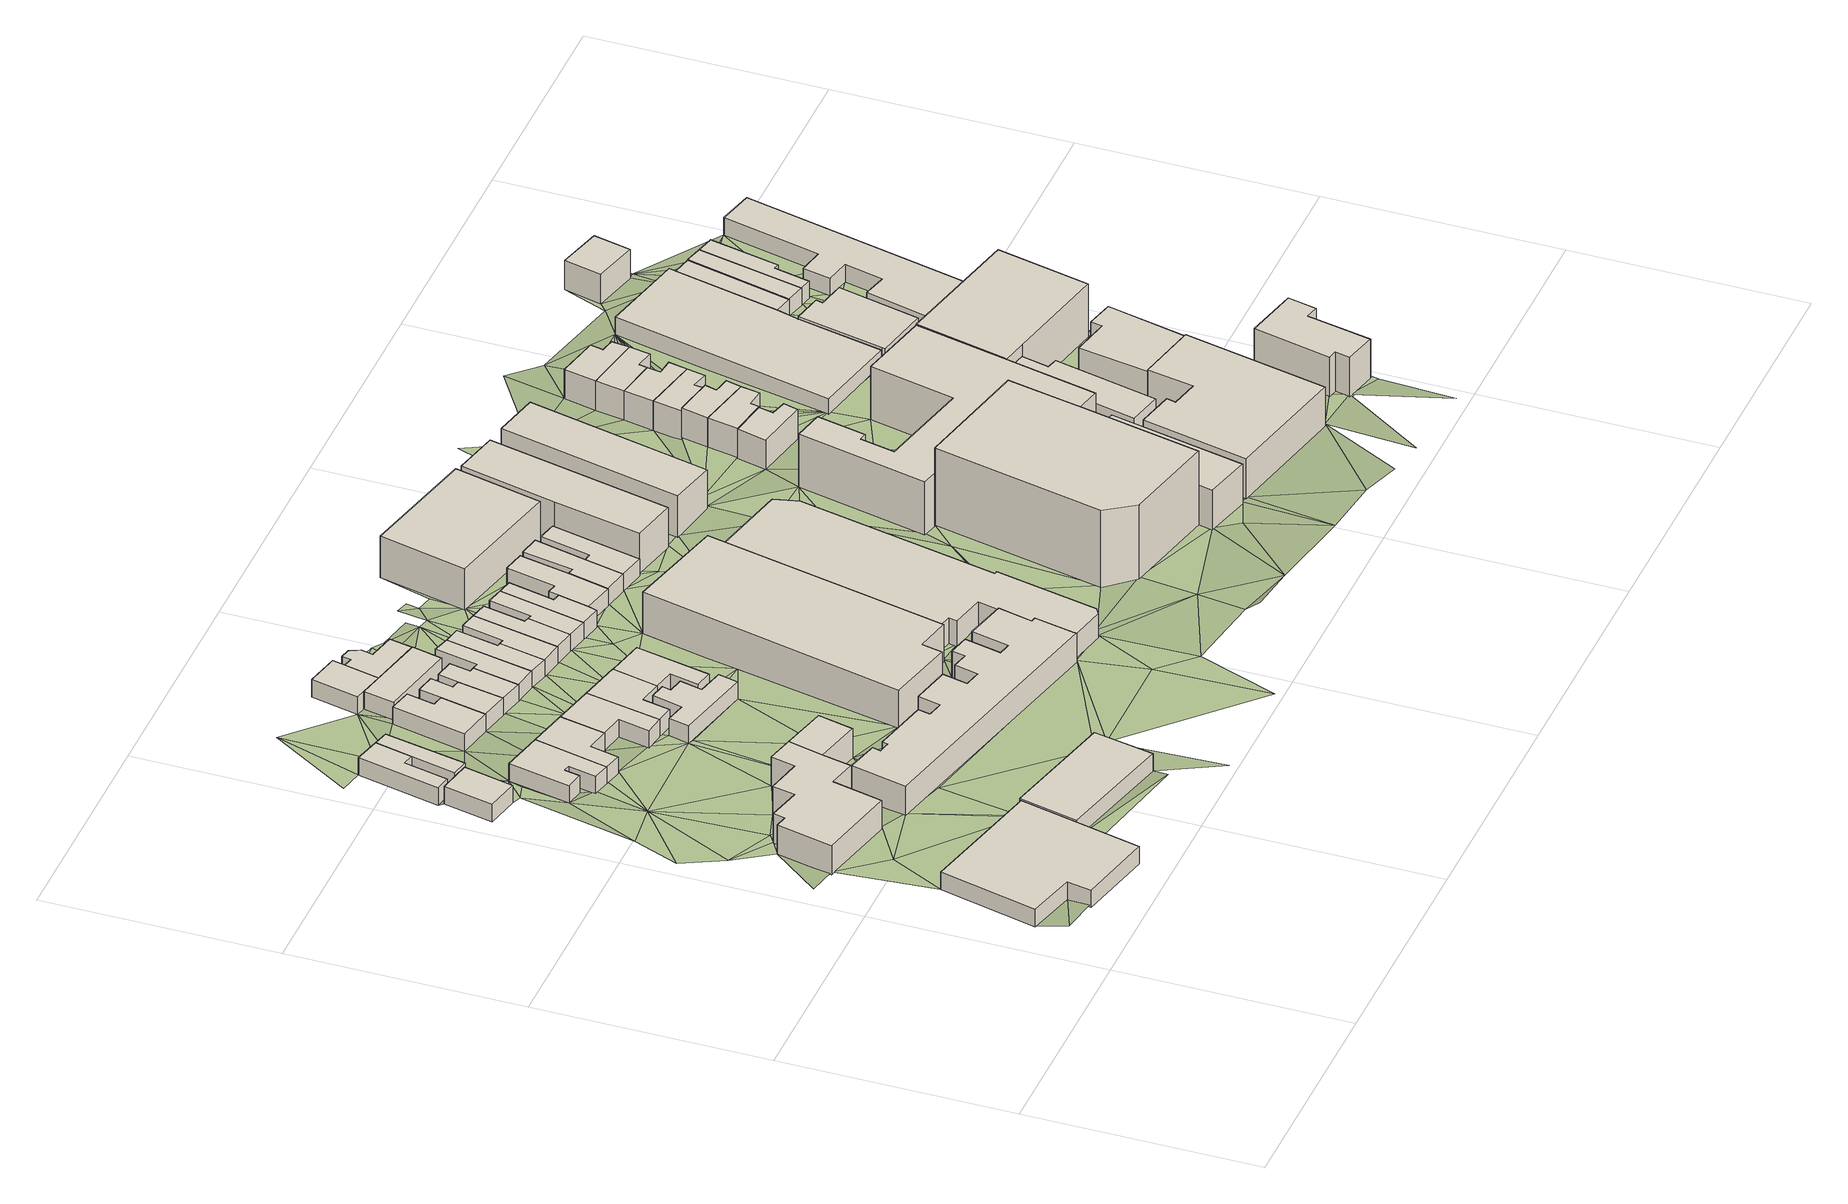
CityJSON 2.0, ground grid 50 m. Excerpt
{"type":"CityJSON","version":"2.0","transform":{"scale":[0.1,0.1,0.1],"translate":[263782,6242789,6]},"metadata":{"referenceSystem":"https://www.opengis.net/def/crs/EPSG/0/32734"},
"CityObjects":{
"building1":{"type":"Building","attributes":{"address":"Cape Town","building":"yes","building:levels":1,"building_height":4.1,"plus_code":"4FRW3CCV+GWJ","ground_height":9.26,"roof_height":13.36},"geometry":[{"type":"Solid","lod":"1","boundaries":[[[[0,1,2,3]],[[1,4,5,2]],[[4,6,7,5]],[[6,8,9,7]],[[8,10,11,9]],[[10,0,3,11]],[[3,2,5,7,9,11]],[[10,8,6,4,1,0]]]]}]},
"building2":{"type":"Building","attributes":{"address":"S.A. Maritime School & Transport College 31 Victoria Road Woodstock Cape Town","building":"college","building:levels":2,"building_height":6.9,"plus_code":"4FRW3CCV+MWV","ground_height":8.61,"roof_height":15.51},"geometry":[{"type":"Solid","lod":"1","boundaries":[[[[12,13,14,15]],[[13,16,17,14]],[[16,18,19,17]],[[18,20,21,19]],[[20,22,23,21]],[[22,24,25,23]],[[24,26,27,25]],[[26,28,29,27]],[[28,30,31,29]],[[30,32,33,31]],[[32,34,35,33]],[[34,36,37,35]],[[36,12,15,37]],[[15,14,17,19,21,23,25,27,29,31,33,35,37]],[[36,34,32,30,28,26,24,22,20,18,16,13,12]]]]}]},
"building3":{"type":"Building","attributes":{"address":"10 Hercules Street Cape Town","building":"house","building:levels":1,"building_height":4.1,"plus_code":"4FRW3CCV+WVC","ground_height":7.4,"roof_height":11.5},"geometry":[{"type":"Solid","lod":"1","boundaries":[[[[38,39,40,41]],[[39,42,43,40]],[[42,44,45,43]],[[44,38,41,45]],[[41,40,43,45]],[[44,42,39,38]]]]}]},
"building4":{"type":"Building","attributes":{"address":"46 Cornwall Street Cape Town","building":"house","building:levels":1,"building_height":4.1,"plus_code":"4FRW3CCV+XVM","ground_height":6.82,"roof_height":10.92},"geometry":[{"type":"Solid","lod":"1","boundaries":[[[[46,47,48,49]],[[47,50,51,48]],[[50,52,53,51]],[[52,54,55,53]],[[54,56,57,55]],[[56,46,49,57]],[[49,48,51,53,55,57]],[[56,54,52,50,47,46]]]]}]},
"building5":{"type":"Building","attributes":{"address":"Cape Town","building":"yes","building:levels":1,"building_height":4.1,"plus_code":"4FRW3CCW+G2G","ground_height":9.5,"roof_height":13.6},"geometry":[{"type":"Solid","lod":"1","boundaries":[[[[58,59,60,61]],[[59,62,63,60]],[[62,64,65,63]],[[64,58,61,65]],[[61,60,63,65]],[[64,62,59,58]]]]}]},
"building6":{"type":"Building","attributes":{"address":"2 Wright Street Woodstock Cape Town","building":"house","building:levels":1,"building_height":4.1,"plus_code":"4FRW3CCV+VWM","ground_height":7.4,"roof_height":11.5},"geometry":[{"type":"Solid","lod":"1","boundaries":[[[[66,67,68,69]],[[67,70,71,68]],[[70,72,73,71]],[[72,74,75,73]],[[74,76,77,75]],[[76,78,79,77]],[[78,80,81,79]],[[80,66,69,81]],[[69,68,71,73,75,77,79,81]],[[80,78,76,74,72,70,67,66]]]]}]},
"building7":{"type":"Building","attributes":{"address":"48 Cornwall Street Cape Town","building":"house","building:levels":1,"building_height":4.1,"plus_code":"4FRW3CCV+XV9","ground_height":6.82,"roof_height":10.92},"geometry":[{"type":"Solid","lod":"1","boundaries":[[[[46,56,57,49]],[[56,82,83,57]],[[82,84,85,83]],[[84,86,87,85]],[[86,46,49,87]],[[49,57,83,85,87]],[[86,84,82,56,46]]]]}]},
"building8":{"type":"Building","attributes":{"building":"yes","building:levels":2,"building_height":6.9,"plus_code":"4FRW3CCV+PX9","ground_height":8.61,"roof_height":15.51},"geometry":[{"type":"Solid","lod":"1","boundaries":[[[[13,12,15,14]],[[12,88,89,15]],[[88,90,91,89]],[[90,13,14,91]],[[14,15,89,91]],[[90,88,12,13]]]]}]},
"building9":{"type":"Building","attributes":{"address":"4 Wright Street Woodstock Cape Town","building":"house","building:levels":1,"building_height":4.1,"plus_code":"4FRW3CCV+VXJ","ground_height":7.36,"roof_height":11.46},"geometry":[{"type":"Solid","lod":"1","boundaries":[[[[67,66,69,68]],[[66,92,93,69]],[[92,94,95,93]],[[94,96,97,95]],[[96,98,99,97]],[[98,67,68,99]],[[68,69,93,95,97,99]],[[98,96,94,92,66,67]]]]}]},
"building10":{"type":"Building","attributes":{"address":"1 Wright Street Woodstock Cape Town","building":"house","building:levels":1,"building_height":4.1,"plus_code":"4FRW3CCV+XX6","ground_height":6.82,"roof_height":10.92},"geometry":[{"type":"Solid","lod":"1","boundaries":[[[[100,101,102,103]],[[101,104,105,102]],[[104,106,107,105]],[[106,108,109,107]],[[108,110,111,109]],[[110,100,103,111]],[[103,102,105,107,109,111]],[[110,108,106,104,101,100]]]]}]},
"building11":{"type":"Building","attributes":{"address":"6 Wright Street Woodstock Cape Town","building":"house","building:levels":1,"building_height":4.1,"plus_code":"4FRW3CCV+VXH","ground_height":7.36,"roof_height":11.46},"geometry":[{"type":"Solid","lod":"1","boundaries":[[[[98,96,97,99]],[[96,112,113,97]],[[112,114,115,113]],[[114,116,117,115]],[[116,118,119,117]],[[118,98,99,119]],[[99,97,113,115,117,119]],[[118,116,114,112,96,98]]]]}]},
"building12":{"type":"Building","attributes":{"address":"Trafalgar Building Victoria Road Woodstock 7915 Cape Town","building":"apartments","building:levels":2,"building:flats":"8","building_height":6.9,"plus_code":"4FRW3CCW+J3M","ground_height":8.61,"roof_height":15.51},"geometry":[{"type":"Solid","lod":"1","boundaries":[[[[120,121,122,123]],[[121,124,125,122]],[[124,126,127,125]],[[126,128,129,127]],[[128,130,131,129]],[[130,132,133,131]],[[132,134,135,133]],[[134,136,137,135]],[[136,138,139,137]],[[138,140,141,139]],[[140,142,143,141]],[[142,144,145,143]],[[144,146,147,145]],[[146,148,149,147]],[[148,150,151,149]],[[150,152,153,151]],[[152,154,155,153]],[[154,156,157,155]],[[156,158,159,157]],[[158,160,161,159]],[[160,162,163,161]],[[162,36,37,163]],[[36,164,165,37]],[[164,166,167,165]],[[166,120,123,167]],[[123,122,125,127,129,131,133,135,137,139,141,143,145,147,149,151,153,155,157,159,161,163,37,165,167]],[[166,164,36,162,160,158,156,154,152,150,148,146,144,142,140,138,136,134,132,130,128,126,124,121,120]]]]}]},
"building13":{"type":"Building","attributes":{"address":"3 Wright Street Woodstock Cape Town","building":"house","building:levels":1,"building_height":4.1,"plus_code":"4FRW3CCV+XX8","ground_height":6.82,"roof_height":10.92},"geometry":[{"type":"Solid","lod":"1","boundaries":[[[[100,168,169,103]],[[168,170,171,169]],[[170,172,173,171]],[[172,174,175,173]],[[174,176,177,175]],[[176,101,102,177]],[[101,100,103,102]],[[103,169,171,173,175,177,102]],[[101,176,174,172,170,168,100]]]]}]},
"building14":{"type":"Building","attributes":{"building":"yes","building:levels":1,"building_height":4.1,"plus_code":"4FRW3CCW+R27","ground_height":7.89,"roof_height":11.99},"geometry":[{"type":"Solid","lod":"1","boundaries":[[[[178,179,180,181]],[[179,182,183,180]],[[182,184,185,183]],[[184,186,187,185]],[[186,188,189,187]],[[188,190,191,189]],[[190,192,193,191]],[[192,194,195,193]],[[194,196,197,195]],[[196,178,181,197]],[[181,180,183,185,187,189,191,193,195,197]],[[196,194,192,190,188,186,184,182,179,178]]]]}]},
"building15":{"type":"Building","attributes":{"address":"Wright Street Woodstock Cape Town","building":"house","building:levels":1,"building_height":4.1,"plus_code":"4FRW3CCW+V28","ground_height":7.36,"roof_height":11.46},"geometry":[{"type":"Solid","lod":"1","boundaries":[[[[118,116,117,119]],[[116,198,199,117]],[[198,200,201,199]],[[200,202,203,201]],[[202,204,205,203]],[[204,118,119,205]],[[119,117,199,201,203,205]],[[204,202,200,198,116,118]]]]}]},
"building16":{"type":"Building","attributes":{"address":"19 Hercules Street Woodstock Cape Town","building":"house","building:levels":1,"building_height":4.1,"plus_code":"4FRW3CFV+2XV","ground_height":6.37,"roof_height":10.47},"geometry":[{"type":"Solid","lod":"1","boundaries":[[[[206,207,208,209]],[[207,210,211,208]],[[210,212,213,211]],[[212,214,215,213]],[[214,216,217,215]],[[216,206,209,217]],[[209,208,211,213,215,217]],[[216,214,212,210,207,206]]]]}]},
"building17":{"type":"Building","attributes":{"address":"5 Wright Street Woodstock Cape Town","building":"house","building:levels":1,"building_height":4.1,"plus_code":"4FRW3CCW+X22","ground_height":6.82,"roof_height":10.92},"geometry":[{"type":"Solid","lod":"1","boundaries":[[[[168,218,219,169]],[[218,220,221,219]],[[220,222,223,221]],[[222,224,225,223]],[[224,226,227,225]],[[226,170,171,227]],[[170,168,169,171]],[[169,219,221,223,225,227,171]],[[170,226,224,222,220,218,168]]]]}]},
"building18":{"type":"Building","attributes":{"address":"21 Hercules Street Woodstock Cape Town","building":"house","building:levels":1,"building_height":4.1,"plus_code":"4FRW3CFV+2X9","ground_height":6.37,"roof_height":10.47},"geometry":[{"type":"Solid","lod":"1","boundaries":[[[[207,206,209,208]],[[206,228,229,209]],[[228,230,231,229]],[[230,232,233,231]],[[232,207,208,233]],[[208,209,229,231,233]],[[232,230,228,206,207]]]]}]},
"building19":{"type":"Building","attributes":{"address":"Wright Street Woodstock Cape Town","building":"house","building:levels":1,"building_height":4.1,"plus_code":"4FRW3CCW+V37","ground_height":7.29,"roof_height":11.39},"geometry":[{"type":"Solid","lod":"1","boundaries":[[[[234,235,236,237]],[[235,238,239,236]],[[238,240,241,239]],[[240,242,243,241]],[[242,244,245,243]],[[244,234,237,245]],[[237,236,239,241,243,245]],[[244,242,240,238,235,234]]]]}]},
"building20":{"type":"Building","attributes":{"address":"7 Wright Street Woodstock Cape Town","building":"house","building:levels":1,"building_height":4.1,"plus_code":"4FRW3CCW+X24","ground_height":6.82,"roof_height":10.92},"geometry":[{"type":"Solid","lod":"1","boundaries":[[[[220,218,219,221]],[[218,246,247,219]],[[246,248,249,247]],[[248,250,251,249]],[[250,252,253,251]],[[252,220,221,253]],[[221,219,247,249,251,253]],[[252,250,248,246,218,220]]]]}]},
"building21":{"type":"Building","attributes":{"building":"yes","building:levels":1,"building_height":4.1,"plus_code":"4FRW3CFW+22R","ground_height":6.37,"roof_height":10.47},"geometry":[{"type":"Solid","lod":"1","boundaries":[[[[210,207,208,211]],[[207,254,255,208]],[[254,256,257,255]],[[256,258,259,257]],[[258,260,261,259]],[[260,262,263,261]],[[262,264,265,263]],[[264,266,267,265]],[[266,210,211,267]],[[211,208,255,257,259,261,263,265,267]],[[266,264,262,260,258,256,254,207,210]]]]}]},
"building22":{"type":"Building","attributes":{"address":"9 Wright Street Woodstock Cape Town","building":"house","building:levels":1,"building_height":4.1,"plus_code":"4FRW3CCW+X29","ground_height":6.82,"roof_height":10.92},"geometry":[{"type":"Solid","lod":"1","boundaries":[[[[248,246,247,249]],[[246,268,269,247]],[[268,270,271,269]],[[270,272,273,271]],[[272,274,275,273]],[[274,248,249,275]],[[249,247,269,271,273,275]],[[274,272,270,268,246,248]]]]}]},
"building23":{"type":"Building","attributes":{"address":"11 Wright Street Woodstock Cape Town","building":"house","building:levels":1,"building_height":4.1,"plus_code":"4FRW3CCW+W3V","ground_height":6.82,"roof_height":10.92},"geometry":[{"type":"Solid","lod":"1","boundaries":[[[[270,268,269,271]],[[268,276,277,269]],[[276,278,279,277]],[[278,280,281,279]],[[280,282,283,281]],[[282,270,271,283]],[[271,269,277,279,281,283]],[[282,280,278,276,268,270]]]]}]},
"building24":{"type":"Building","attributes":{"address":"Woodstock Cape Town","building":"yes","building:levels":3,"building_height":9.7,"plus_code":"4FRW3CCW+Q4H","ground_height":7.29,"roof_height":16.99},"geometry":[{"type":"Solid","lod":"1","boundaries":[[[[284,285,286,287]],[[285,288,289,286]],[[288,290,291,289]],[[290,292,293,291]],[[292,294,295,293]],[[294,284,287,295]],[[287,286,289,291,293,295]],[[294,292,290,288,285,284]]]]}]},
"building25":{"type":"Building","attributes":{"address":"13 Wright Street Woodstock Cape Town","building":"house","building:levels":1,"building_height":4.1,"plus_code":"4FRW3CCW+X3H","ground_height":6.82,"roof_height":10.92},"geometry":[{"type":"Solid","lod":"1","boundaries":[[[[276,296,297,277]],[[296,298,299,297]],[[298,300,301,299]],[[300,302,303,301]],[[302,278,279,303]],[[278,276,277,279]],[[277,297,299,301,303,279]],[[278,302,300,298,296,276]]]]}]},
"building26":{"type":"Building","attributes":{"address":"15 Wright Street Woodstock Cape Town","building":"house","building:levels":1,"building_height":4.1,"plus_code":"4FRW3CCW+W4J","ground_height":6.82,"roof_height":10.92},"geometry":[{"type":"Solid","lod":"1","boundaries":[[[[296,304,305,297]],[[304,306,307,305]],[[306,308,309,307]],[[308,310,311,309]],[[310,298,299,311]],[[298,296,297,299]],[[297,305,307,309,311,299]],[[298,310,308,306,304,296]]]]}]},
"building27":{"type":"Building","attributes":{"address":"17 Wright Street Woodstock Cape Town","building":"house","building:levels":1,"building_height":4.1,"plus_code":"4FRW3CCW+X48","ground_height":6.82,"roof_height":10.92},"geometry":[{"type":"Solid","lod":"1","boundaries":[[[[304,312,313,305]],[[312,314,315,313]],[[314,316,317,315]],[[316,318,319,317]],[[318,320,321,319]],[[320,306,307,321]],[[306,304,305,307]],[[305,313,315,317,319,321,307]],[[306,320,318,316,314,312,304]]]]}]},
"building28":{"type":"Building","attributes":{"address":"19 Wright Street Woodstock Cape Town","building":"house","building:levels":1,"building_height":4.1,"plus_code":"4FRW3CCW+X52","ground_height":6.82,"roof_height":10.92},"geometry":[{"type":"Solid","lod":"1","boundaries":[[[[314,322,323,315]],[[322,324,325,323]],[[324,326,327,325]],[[326,328,329,327]],[[328,330,331,329]],[[330,332,333,331]],[[332,316,317,333]],[[316,314,315,317]],[[315,323,325,327,329,331,333,317]],[[316,332,330,328,326,324,322,314]]]]}]},
"building29":{"type":"Building","attributes":{"address":"51 Station Street Woodstock 7915 Cape Town","building":"yes","building:levels":2,"building_height":6.9,"plus_code":"4FRW3CCW+Q65","ground_height":7.35,"roof_height":14.25},"geometry":[{"type":"Solid","lod":"1","boundaries":[[[[334,335,336,337]],[[335,338,339,336]],[[338,340,341,339]],[[340,342,343,341]],[[342,344,345,343]],[[344,346,347,345]],[[346,348,349,347]],[[348,350,351,349]],[[350,352,353,351]],[[352,354,355,353]],[[354,356,357,355]],[[356,358,359,357]],[[358,334,337,359]],[[337,336,339,341,343,345,347,349,351,353,355,357,359]],[[358,356,354,352,350,348,346,344,342,340,338,335,334]]]]}]},
"building30":{"type":"Building","attributes":{"address":"21 Wright Street Woodstock Cape Town","building":"house","building:levels":1,"building_height":4.1,"plus_code":"4FRW3CCW+X59","ground_height":6.86,"roof_height":10.96},"geometry":[{"type":"Solid","lod":"1","boundaries":[[[[360,361,362,363]],[[361,364,365,362]],[[364,366,367,365]],[[366,368,369,367]],[[368,370,371,369]],[[370,372,373,371]],[[372,360,363,373]],[[363,362,365,367,369,371,373]],[[372,370,368,366,364,361,360]]]]}]},
"building31":{"type":"Building","attributes":{"address":"23 Wright Street Woodstock Cape Town","building":"house","building:levels":1,"building_height":4.1,"plus_code":"4FRW3CCW+X63","ground_height":6.86,"roof_height":10.96},"geometry":[{"type":"Solid","lod":"1","boundaries":[[[[361,374,375,362]],[[374,376,377,375]],[[376,378,379,377]],[[378,380,381,379]],[[380,364,365,381]],[[364,361,362,365]],[[362,375,377,379,381,365]],[[364,380,378,376,374,361]]]]}]},
"building32":{"type":"Building","attributes":{"address":"Wex 2 18 William Street Woodstock Cape Town","building":"residential","building:levels":3,"building:flats":"45","residential":"student","operator":"Signatura","building_height":9.7,"plus_code":"4FRW3CFW+25P","ground_height":6.5,"roof_height":16.2},"geometry":[{"type":"Solid","lod":"1","boundaries":[[[[382,383,384,385]],[[383,386,387,384]],[[386,388,389,387]],[[388,382,385,389]],[[385,384,387,389]],[[388,386,383,382]]]]}]},
"building33":{"type":"Building","attributes":{"address":"Station Street Cape Town","building":"commercial","building:levels":3,"building_height":9.7,"plus_code":"4FRW3CCW+W6X","ground_height":6.56,"roof_height":16.26},"geometry":[{"type":"Solid","lod":"1","boundaries":[[[[390,391,392,393]],[[391,394,395,392]],[[394,396,397,395]],[[396,398,399,397]],[[398,390,393,399]],[[393,392,395,397,399]],[[398,396,394,391,390]]]]}]},
"building34":{"type":"Building","attributes":{"address":"Victoria Road Woodstock 7915 Cape Town","building":"yes","building:levels":6,"building_height":18.1,"plus_code":"4FRW3CCW+J9F","ground_height":9.15,"roof_height":27.25},"geometry":[{"type":"Solid","lod":"1","boundaries":[[[[400,401,402,403]],[[401,404,405,402]],[[404,406,407,405]],[[406,408,409,407]],[[408,410,411,409]],[[410,412,413,411]],[[412,400,403,413]],[[403,402,405,407,409,411,413]],[[412,410,408,406,404,401,400]]]]}]},
"building35":{"type":"Building","attributes":{"address":"Station Street Woodstock Cape Town","building":"commercial","building:levels":3,"building_height":9.7,"plus_code":"4FRW3CCW+X87","ground_height":6.99,"roof_height":16.69},"geometry":[{"type":"Solid","lod":"1","boundaries":[[[[414,415,416,417]],[[415,418,419,416]],[[418,420,421,419]],[[420,414,417,421]],[[417,416,419,421]],[[420,418,415,414]]]]}]},
"building36":{"type":"Building","attributes":{"address":"Victoria Road Woodstock 7915 Cape Town","building":"yes","building:levels":3,"building_height":9.7,"plus_code":"4FRW3CCW+HCX","ground_height":9.57,"roof_height":19.27},"geometry":[{"type":"Solid","lod":"1","boundaries":[[[[422,423,424,425]],[[423,426,427,424]],[[426,428,429,427]],[[428,430,431,429]],[[430,422,425,431]],[[425,424,427,429,431]],[[430,428,426,423,422]]]]}]},
"building37":{"type":"Building","attributes":{"building":"yes","building:levels":4,"building_height":12.5,"plus_code":"4FRW3CCW+PCP","ground_height":8.8,"roof_height":21.3},"geometry":[{"type":"Solid","lod":"1","boundaries":[[[[432,433,434,435]],[[433,436,437,434]],[[436,438,439,437]],[[438,440,441,439]],[[440,442,443,441]],[[442,444,445,443]],[[444,446,447,445]],[[446,448,449,447]],[[448,450,451,449]],[[450,452,453,451]],[[452,454,455,453]],[[454,456,457,455]],[[456,458,459,457]],[[458,432,435,459]],[[435,434,437,439,441,443,445,447,449,451,453,455,457,459]],[[458,456,454,452,450,448,446,444,442,440,438,436,433,432]]]]}]},
"building38":{"type":"Building","attributes":{"address":"15 Station Street Woodstock Cape Town","building":"house","building:levels":2,"building_height":6.9,"plus_code":"4FRW3CCW+VCC","ground_height":8.19,"roof_height":15.09},"geometry":[{"type":"Solid","lod":"1","boundaries":[[[[460,461,462,463]],[[461,464,465,462]],[[464,466,467,465]],[[466,468,469,467]],[[468,470,471,469]],[[470,460,463,471]],[[463,462,465,467,469,471]],[[470,468,466,464,461,460]]]]}]},
"building39":{"type":"Building","attributes":{"address":"13 Station Street Woodstock Cape Town","building":"house","building:levels":2,"building_height":6.9,"plus_code":"4FRW3CCW+VCV","ground_height":8.36,"roof_height":15.26},"geometry":[{"type":"Solid","lod":"1","boundaries":[[[[472,473,474,475]],[[473,476,477,474]],[[476,478,479,477]],[[478,480,481,479]],[[480,482,483,481]],[[482,472,475,483]],[[475,474,477,479,481,483]],[[482,480,478,476,473,472]]]]}]},
"building40":{"type":"Building","attributes":{"address":"11 Station Street Woodstock Cape Town","building":"house","building:levels":2,"building_height":6.9,"plus_code":"4FRW3CCW+WC7","ground_height":8.36,"roof_height":15.26},"geometry":[{"type":"Solid","lod":"1","boundaries":[[[[484,472,475,485]],[[472,482,483,475]],[[482,486,487,483]],[[486,488,489,487]],[[488,490,491,489]],[[490,484,485,491]],[[485,475,483,487,489,491]],[[490,488,486,482,472,484]]]]}]},
"building41":{"type":"Building","attributes":{"address":"53 Victoria Road Woodstock 7915 Cape Town","building":"yes","building:levels":3,"building_height":9.7,"plus_code":"4FRW3CCW+HG8","ground_height":9.65,"roof_height":19.35},"geometry":[{"type":"Solid","lod":"1","boundaries":[[[[492,493,494,495]],[[493,496,497,494]],[[496,498,499,497]],[[498,500,501,499]],[[500,502,503,501]],[[502,504,505,503]],[[504,506,507,505]],[[506,492,495,507]],[[495,494,497,499,501,503,505,507]],[[506,504,502,500,498,496,493,492]]]]}]},
"building42":{"type":"Building","attributes":{"address":"9 Station Street Woodstock Cape Town","building":"house","building:levels":2,"building_height":6.9,"plus_code":"4FRW3CCW+WCP","ground_height":7.71,"roof_height":14.61},"geometry":[{"type":"Solid","lod":"1","boundaries":[[[[508,509,510,511]],[[509,512,513,510]],[[512,514,515,513]],[[514,516,517,515]],[[516,518,519,517]],[[518,508,511,519]],[[511,510,513,515,517,519]],[[518,516,514,512,509,508]]]]}]},
"building43":{"type":"Building","attributes":{"building":"yes","building:levels":3,"building_height":9.7,"plus_code":"4FRW3CCW+MGF","ground_height":9.24,"roof_height":18.94},"geometry":[{"type":"Solid","lod":"1","boundaries":[[[[520,521,522,523]],[[521,524,525,522]],[[524,526,527,525]],[[526,528,529,527]],[[528,530,531,529]],[[530,532,533,531]],[[532,520,523,533]],[[523,522,525,527,529,531,533]],[[532,530,528,526,524,521,520]]]]}]},
"building44":{"type":"Building","attributes":{"address":"7 Station Street Woodstock Cape Town","building":"house","building:levels":2,"building_height":6.9,"plus_code":"4FRW3CCW+XC8","ground_height":7.71,"roof_height":14.61},"geometry":[{"type":"Solid","lod":"1","boundaries":[[[[534,508,511,535]],[[508,518,519,511]],[[518,536,537,519]],[[536,538,539,537]],[[538,540,541,539]],[[540,534,535,541]],[[535,511,519,537,539,541]],[[540,538,536,518,508,534]]]]}]},
"building45":{"type":"Building","attributes":{"address":"5 Station Street Woodstock Cape Town","building":"house","building:levels":2,"building_height":6.9,"plus_code":"4FRW3CCW+XCQ","ground_height":7.71,"roof_height":14.61},"geometry":[{"type":"Solid","lod":"1","boundaries":[[[[542,534,535,543]],[[534,540,541,535]],[[540,544,545,541]],[[544,546,547,545]],[[546,548,549,547]],[[548,542,543,549]],[[543,535,541,545,547,549]],[[548,546,544,540,534,542]]]]}]},
"building46":{"type":"Building","attributes":{"address":"3 Station Street Woodstock Cape Town","building":"house","building:levels":2,"building_height":6.9,"plus_code":"4FRW3CFW+2C5","ground_height":7.71,"roof_height":14.61},"geometry":[{"type":"Solid","lod":"1","boundaries":[[[[542,548,549,543]],[[548,550,551,549]],[[550,552,553,551]],[[552,554,555,553]],[[554,556,557,555]],[[556,542,543,557]],[[543,549,551,553,555,557]],[[556,554,552,550,548,542]]]]}]},
"building47":{"type":"Building","attributes":{"address":"Woodstock","building":"yes","building:levels":3,"building_height":9.7,"plus_code":"4FRW3CCW+MH4","ground_height":9.24,"roof_height":18.94},"geometry":[{"type":"Solid","lod":"1","boundaries":[[[[558,559,560,561]],[[559,562,563,560]],[[562,564,565,563]],[[564,566,567,565]],[[566,568,569,567]],[[568,558,561,569]],[[561,560,563,565,567,569]],[[568,566,564,562,559,558]]]]}]},
"building48":{"type":"Building","attributes":{"address":"57 Victoria Road Woodstock Cape Town","building":"retail","building:levels":3,"building_height":9.7,"plus_code":"4FRW3CCW+GJQ","ground_height":9.67,"roof_height":19.37},"geometry":[{"type":"Solid","lod":"1","boundaries":[[[[570,571,572,573]],[[571,574,575,572]],[[574,576,577,575]],[[576,578,579,577]],[[578,580,581,579]],[[580,582,583,581]],[[582,584,585,583]],[[584,586,587,585]],[[586,570,573,587]],[[573,572,575,577,579,581,583,585,587]],[[586,584,582,580,578,576,574,571,570]]]]}]},
"building49":{"type":"Building","attributes":{"address":"Woodstock","building":"yes","building:levels":4,"building_height":12.5,"plus_code":"4FRW3CCW+QH4","ground_height":8.96,"roof_height":21.46},"geometry":[{"type":"Solid","lod":"1","boundaries":[[[[588,589,590,591]],[[589,592,593,590]],[[592,594,595,593]],[[594,596,597,595]],[[596,588,591,597]],[[591,590,593,595,597]],[[596,594,592,589,588]]]]}]},
"building50":{"type":"Building","attributes":{"address":"32 William Street Woodstock Cape Town","building":"yes","building:levels":1,"building_height":4.1,"plus_code":"4FRW3CCW+XG5","ground_height":7.82,"roof_height":11.92},"geometry":[{"type":"Solid","lod":"1","boundaries":[[[[598,599,600,601]],[[599,602,603,600]],[[602,604,605,603]],[[604,606,607,605]],[[606,608,609,607]],[[608,610,611,609]],[[610,598,601,611]],[[601,600,603,605,607,609,611]],[[610,608,606,604,602,599,598]]]]}]},
"building51":{"type":"Building","attributes":{"address":"29 Wright Street Woodstock Cape Town","building":"yes","building:levels":1,"building_height":4.1,"plus_code":"4FRW3CCW+VH4","ground_height":8.44,"roof_height":12.54},"geometry":[{"type":"Solid","lod":"1","boundaries":[[[[612,613,614,615]],[[613,616,617,614]],[[616,618,619,617]],[[618,620,621,619]],[[620,622,623,621]],[[622,624,625,623]],[[624,612,615,625]],[[615,614,617,619,621,623,625]],[[624,622,620,618,616,613,612]]]]}]},
"building52":{"type":"Building","attributes":{"address":"William Street Woodstock Cape Town","building":"yes","building:levels":1,"building_height":4.1,"plus_code":"4FRW3CCW+WHX","ground_height":7.82,"roof_height":11.92},"geometry":[{"type":"Solid","lod":"1","boundaries":[[[[626,604,605,627]],[[604,602,603,605]],[[602,628,629,603]],[[628,626,627,629]],[[627,605,603,629]],[[628,602,604,626]]]]}]},
"building53":{"type":"Building","attributes":{"address":"William Street Woodstock Cape Town","building":"yes","building:levels":1,"building_height":4.1,"plus_code":"4FRW3CCW+WJR","ground_height":7.97,"roof_height":12.07},"geometry":[{"type":"Solid","lod":"1","boundaries":[[[[630,631,632,633]],[[631,634,635,632]],[[634,636,637,635]],[[636,630,633,637]],[[633,632,635,637]],[[636,634,631,630]]]]}]},
"building54":{"type":"Building","attributes":{"address":"37 William Street Woodstock Cape Town","building":"yes","building:levels":2,"building_height":6.9,"plus_code":"4FRW3CFW+2HW","ground_height":7.3,"roof_height":14.2},"geometry":[{"type":"Solid","lod":"1","boundaries":[[[[638,639,640,641]],[[639,642,643,640]],[[642,644,645,643]],[[644,638,641,645]],[[641,640,643,645]],[[644,642,639,638]]]]}]},
"building55":{"type":"Building","attributes":{"address":"36 William Street Woodstock Cape Town","building":"yes","building:levels":1,"building_height":4.1,"plus_code":"4FRW3CCW+XJ4","ground_height":7.97,"roof_height":12.07},"geometry":[{"type":"Solid","lod":"1","boundaries":[[[[630,636,637,633]],[[636,646,647,637]],[[646,648,649,647]],[[648,650,651,649]],[[650,652,653,651]],[[652,630,633,653]],[[633,637,647,649,651,653]],[[652,650,648,646,636,630]]]]}]},
"building56":{"type":"Building","attributes":{"address":"14 Sussex Street Woodstock Cape Town","building":"yes","building:levels":1,"building_height":4.1,"plus_code":"4FRW3CCW+VMR","ground_height":7.97,"roof_height":12.07},"geometry":[{"type":"Solid","lod":"1","boundaries":[[[[654,655,656,657]],[[655,658,659,656]],[[658,660,661,659]],[[660,662,663,661]],[[662,664,665,663]],[[664,666,667,665]],[[666,668,669,667]],[[668,670,671,669]],[[670,672,673,671]],[[672,654,657,673]],[[657,656,659,661,663,665,667,669,671,673]],[[672,670,668,666,664,662,660,658,655,654]]]]}]},
"terrain1":{"type":"TINRelief","geometry":[{"type":"CompositeSurface","lod":"1","boundaries":[[[674,675,676]],[[676,675,677]],[[678,679,680]],[[679,0,681]],[[682,683,680]],[[684,679,681]],[[685,681,0]],[[680,686,682]],[[683,687,688]],[[689,683,682]],[[690,691,692]],[[688,687,693]],[[691,690,64]],[[689,687,683]],[[682,694,689]],[[684,681,695]],[[64,685,691]],[[685,695,681]],[[694,696,689]],[[689,696,687]],[[693,687,72]],[[693,72,697]],[[64,62,685]],[[698,64,690]],[[62,695,685]],[[36,684,695]],[[699,684,36]],[[44,52,50]],[[16,687,696]],[[72,687,700]],[[62,701,695]],[[44,42,52]],[[697,72,702]],[[700,74,72]],[[16,696,18]],[[39,697,70]],[[703,700,687]],[[52,42,704]],[[42,39,70]],[[702,72,70]],[[70,697,702]],[[700,78,74]],[[56,52,704]],[[705,703,687]],[[74,78,76]],[[704,42,706]],[[52,56,54]],[[706,42,70]],[[64,698,58]],[[36,162,12]],[[687,16,179]],[[701,62,59]],[[687,179,705]],[[707,47,708]],[[110,706,70]],[[162,709,710]],[[709,711,710]],[[12,162,88]],[[70,67,110]],[[16,13,179]],[[706,110,86]],[[46,708,47]],[[162,710,88]],[[96,94,705]],[[96,705,712]],[[179,712,705]],[[713,88,710]],[[13,714,179]],[[714,13,90]],[[67,100,110]],[[58,715,716]],[[695,701,717]],[[216,46,86]],[[110,108,86]],[[712,112,96]],[[58,716,59]],[[46,216,708]],[[98,100,67]],[[179,178,712]],[[718,712,178]],[[90,88,719]],[[88,713,719]],[[216,86,108]],[[713,720,721]],[[178,722,718]],[[98,723,100]],[[722,178,196]],[[721,724,713]],[[714,182,179]],[[182,714,90]],[[701,59,717]],[[108,725,216]],[[724,719,713]],[[108,106,725]],[[723,98,726]],[[118,726,98]],[[722,196,194]],[[182,90,719]],[[206,216,725]],[[104,101,176]],[[194,727,722]],[[106,104,176]],[[728,723,726]],[[719,724,729]],[[727,194,730]],[[176,174,106]],[[717,59,716]],[[192,730,194]],[[106,731,725]],[[118,732,726]],[[188,192,190]],[[728,726,732]],[[170,226,172]],[[192,188,730]],[[172,226,174]],[[733,188,186]],[[734,719,729]],[[106,174,731]],[[733,186,184]],[[188,735,730]],[[736,737,729]],[[737,736,738]],[[188,733,735]],[[182,719,739]],[[732,118,740]],[[741,733,184]],[[740,118,204]],[[174,226,731]],[[716,742,743]],[[222,220,224]],[[737,734,729]],[[226,224,731]],[[224,220,252]],[[184,182,739]],[[224,252,731]],[[734,737,744]],[[184,739,741]],[[716,743,717]],[[745,746,747]],[[731,252,250]],[[748,734,744]],[[204,749,740]],[[750,734,748]],[[739,719,284]],[[741,739,244]],[[731,250,747]],[[256,260,258]],[[749,204,751]],[[244,751,204]],[[747,250,248]],[[752,750,748]],[[753,754,755]],[[256,745,747]],[[756,260,757]],[[752,748,755]],[[757,260,256]],[[758,743,742]],[[759,755,754]],[[270,274,272]],[[270,282,280]],[[755,759,752]],[[284,244,739]],[[256,760,757]],[[761,747,248]],[[256,747,761]],[[280,274,270]],[[244,762,751]],[[248,274,761]],[[752,759,763]],[[761,760,256]],[[244,284,762]],[[752,763,764]],[[717,743,765]],[[766,751,762]],[[280,761,274]],[[743,758,765]],[[767,717,765]],[[764,763,768]],[[763,759,769]],[[770,771,772]],[[762,773,766]],[[278,774,280]],[[775,760,761]],[[771,769,772]],[[280,774,761]],[[771,770,769]],[[773,762,284]],[[776,300,298]],[[298,310,776]],[[300,776,302]],[[777,763,769]],[[777,769,770]],[[752,764,348]],[[310,308,776]],[[278,302,778]],[[278,778,774]],[[308,302,776]],[[779,773,284]],[[778,302,308]],[[765,758,780]],[[774,781,782]],[[779,783,773]],[[781,774,778]],[[308,306,778]],[[318,316,332]],[[781,784,782]],[[780,785,765]],[[758,786,780]],[[318,332,320]],[[787,781,778]],[[788,779,284]],[[306,320,778]],[[330,320,332]],[[752,348,789]],[[320,328,778]],[[787,778,383]],[[789,788,284]],[[320,330,328]],[[785,790,791]],[[792,785,780]],[[785,792,790]],[[793,786,794]],[[780,786,793]],[[370,795,372]],[[778,328,796]],[[797,788,798]],[[789,798,788]],[[368,328,795]],[[370,368,795]],[[799,791,800]],[[801,797,798]],[[796,328,368]],[[800,791,790]],[[364,380,378]],[[796,802,778]],[[378,366,364]],[[801,376,797]],[[803,798,789]],[[801,798,803]],[[366,796,368]],[[792,780,804]],[[804,780,793]],[[789,348,805]],[[366,378,796]],[[806,376,801]],[[789,807,803]],[[799,800,808]],[[376,796,378]],[[800,790,809]],[[802,796,376]],[[808,810,799]],[[789,805,807]],[[376,806,802]],[[792,804,811]],[[804,793,812]],[[813,812,793]],[[802,806,390]],[[814,800,809]],[[814,808,800]],[[815,802,390]],[[805,816,807]],[[817,803,807]],[[808,814,456]],[[805,810,456]],[[456,810,808]],[[812,818,804]],[[812,813,818]],[[816,805,456]],[[813,819,818]],[[807,414,817]],[[813,820,819]],[[448,452,450]],[[816,461,821]],[[461,816,456]],[[816,821,420]],[[452,448,822]],[[502,818,819]],[[456,454,461]],[[821,461,473]],[[821,473,472]],[[452,823,454]],[[430,818,502]],[[422,430,401]],[[821,472,484]],[[819,820,824]],[[822,823,452]],[[508,420,821]],[[454,825,461]],[[414,420,826]],[[821,484,508]],[[820,827,824]],[[454,823,825]],[[828,401,430]],[[502,829,430]],[[430,829,828]],[[830,829,502]],[[830,502,500]],[[823,822,444]],[[831,476,832]],[[823,444,825]],[[508,534,420]],[[476,480,478]],[[480,476,831]],[[534,542,420]],[[833,831,825]],[[500,498,496]],[[830,500,834]],[[444,833,825]],[[480,831,833]],[[834,500,496]],[[542,556,420]],[[480,833,482]],[[488,486,490]],[[834,493,830]],[[486,482,833]],[[834,496,493]],[[490,835,836]],[[824,837,838]],[[490,486,835]],[[839,420,556]],[[486,833,835]],[[493,530,830]],[[536,540,538]],[[840,833,444]],[[841,532,530]],[[841,520,532]],[[841,530,520]],[[544,540,546]],[[838,842,824]],[[568,530,493]],[[540,536,546]],[[520,530,568]],[[840,444,588]],[[608,835,833]],[[580,824,842]],[[839,556,843]],[[843,556,554]],[[844,842,838]],[[518,835,608]],[[845,846,838]],[[847,824,580]],[[840,848,833]],[[552,550,554]],[[536,518,608]],[[520,568,849]],[[546,536,608]],[[846,850,838]],[[548,546,608]],[[851,849,568]],[[548,608,550]],[[554,550,608]],[[608,843,554]],[[520,849,852]],[[853,847,580]],[[854,840,588]],[[853,580,855]],[[847,853,856]],[[856,857,847]],[[588,858,854]],[[859,853,855]],[[852,849,857]],[[860,843,608]],[[859,856,853]],[[596,858,588]],[[857,861,852]],[[862,857,856]],[[857,862,861]],[[863,864,612]],[[612,624,863]],[[858,865,854]],[[852,861,596]],[[860,608,866]],[[867,854,865]],[[622,867,624]],[[624,868,863]],[[596,869,858]],[[867,868,624]],[[870,858,869]],[[639,638,860]],[[860,866,639]],[[871,868,867]],[[872,867,865]],[[867,873,871]],[[596,870,869]],[[866,874,639]],[[867,875,873]],[[867,872,875]],[[876,871,873]],[[877,871,876]],[[866,604,631]],[[876,878,877]],[[866,879,874]],[[866,631,879]],[[878,876,880]],[[631,630,879]],[[881,874,879]],[[879,882,881]],[[630,652,879]],[[878,883,652]],[[878,880,660]],[[883,878,660]],[[652,660,879]],[[652,883,660]]]}]}
},
"vertices":[
[97,381,33],[45,169,33],[45,169,74],[97,381,74],[151,143,33],[151,143,74],[141,91,33],[141,91,74],[307,55,33],[307,55,74],[369,318,33],[369,318,74],
[349,715,26],[368,791,26],[368,791,95],[349,715,95],[309,805,26],[309,805,95],[296,752,26],[296,752,95],[220,769,26],[220,769,95],[209,720,26],[209,720,95],[137,737,26],[137,737,95],[131,711,26],[131,711,95],[105,717,26],[105,717,95],[77,596,26],[77,596,95],[249,557,26],[249,557,95],[274,666,26],[274,666,95],[335,651,26],[335,651,95],
[30,1269,14],[102,1254,14],[102,1254,55],[30,1269,55],[126,1361,14],[126,1361,55],[53,1376,14],[53,1376,55],
[149,1551,8],[92,1565,8],[92,1565,49],[149,1551,49],[52,1388,8],[52,1388,49],[86,1382,8],[86,1382,49],[107,1476,8],[107,1476,49],[131,1471,8],[131,1471,49],
[597,134,35],[623,263,35],[623,263,76],[597,134,76],[372,322,35],[372,322,76],[342,195,35],[342,195,76],
[221,1107,14],[257,1266,14],[257,1266,55],[221,1107,55],[166,1286,14],[166,1286,55],[138,1153,14],[138,1153,55],[176,1145,14],[176,1145,55],[183,1179,14],[183,1179,55],[197,1176,14],[197,1176,55],[184,1116,14],[184,1116,55],
[109,1375,8],[109,1375,49],[146,1367,8],[146,1367,49],[182,1543,8],[182,1543,49],
[449,691,26],[449,691,95],[467,767,26],[467,767,95],
[259,1098,14],[259,1098,55],[273,1159,14],[273,1159,55],[323,1149,14],[323,1149,55],[343,1247,14],[343,1247,55],
[309,1386,8],[330,1485,8],[330,1485,49],[309,1386,49],[306,1490,8],[306,1490,49],[319,1550,8],[319,1550,49],[270,1561,8],[270,1561,49],[234,1401,8],[234,1401,49],
[373,1139,14],[373,1139,55],[359,1072,14],[359,1072,55],[401,1066,14],[401,1066,55],[433,1227,14],[433,1227,55],
[890,406,26],[908,490,26],[908,490,95],[890,406,95],[897,492,26],[897,492,95],[914,566,26],[914,566,95],[824,587,26],[824,587,95],[806,506,26],[806,506,95],[779,512,26],[779,512,95],[797,591,26],[797,591,95],[752,601,26],[752,601,95],[746,572,26],[746,572,95],[711,580,26],[711,580,95],[699,529,26],[699,529,95],[663,537,26],[663,537,95],[675,591,26],[675,591,95],[591,610,26],[591,610,95],[580,561,26],[580,561,95],[545,569,26],[545,569,95],[551,595,26],[551,595,95],[428,623,26],[428,623,95],[425,611,26],[425,611,95],[400,616,26],[400,616,95],[405,634,26],[405,634,95],[307,530,26],[307,530,95],[889,398,26],[889,398,95],
[370,1373,8],[370,1373,49],[389,1472,8],[389,1472,49],[371,1476,8],[371,1476,49],[382,1525,8],[382,1525,49],[341,1533,8],[341,1533,49],
[404,1048,19],[394,1004,19],[394,1004,60],[404,1048,60],[561,966,19],[561,966,60],[571,1009,19],[571,1009,60],[514,1022,19],[514,1022,60],[525,1070,19],[525,1070,60],[492,1077,19],[492,1077,60],[497,1096,19],[497,1096,60],[462,1103,19],[462,1103,60],[447,1038,19],[447,1038,60],
[438,1059,14],[438,1059,55],[450,1118,14],[450,1118,55],[502,1108,14],[502,1108,55],[524,1207,14],[524,1207,55],
[303,1632,4],[354,1621,4],[354,1621,45],[303,1632,45],[371,1696,4],[371,1696,45],[377,1723,4],[377,1723,45],[305,1739,4],[305,1739,45],[282,1637,4],[282,1637,45],
[421,1361,8],[421,1361,49],[442,1461,8],[442,1461,49],[431,1463,8],[431,1463,49],[440,1508,8],[440,1508,49],[398,1516,8],[398,1516,49],
[288,1566,4],[288,1566,45],[456,1530,4],[456,1530,45],[471,1595,4],[471,1595,45],
[524,1207,13],[502,1108,13],[502,1108,54],[524,1207,54],[547,1099,13],[547,1099,54],[534,1037,13],[534,1037,54],[573,1029,13],[573,1029,54],[607,1189,13],[607,1189,54],
[471,1353,8],[471,1353,49],[510,1540,8],[510,1540,49],[474,1550,8],[474,1550,49],[455,1458,8],[455,1458,49],
[470,1596,4],[470,1596,45],[480,1645,4],[480,1645,45],[422,1658,4],[422,1658,45],[428,1684,4],[428,1684,45],[417,1706,4],[417,1706,45],[395,1711,4],[395,1711,45],[391,1691,4],[391,1691,45],
[514,1342,8],[514,1342,49],[535,1441,8],[535,1441,49],[527,1442,8],[527,1442,49],[546,1533,8],[546,1533,49],
[563,1334,8],[563,1334,49],[602,1520,8],[602,1520,49],[565,1528,8],[565,1528,49],[546,1439,8],[546,1439,49],
[707,1214,13],[576,644,13],[576,644,110],[707,1214,110],[723,610,13],[723,610,110],[733,655,13],[733,655,110],[808,639,13],[808,639,110],[923,1162,13],[923,1162,110],
[609,1325,8],[609,1325,49],[630,1419,8],[630,1419,49],[619,1422,8],[619,1422,49],[638,1512,8],[638,1512,49],
[654,1315,8],[654,1315,49],[695,1500,8],[695,1500,49],[658,1508,8],[658,1508,49],[638,1417,8],[638,1417,49],
[700,1305,8],[700,1305,49],[706,1324,8],[706,1324,49],[721,1390,8],[721,1390,49],[704,1394,8],[704,1394,49],[726,1493,8],[726,1493,49],
[773,1309,8],[773,1309,49],[794,1397,8],[794,1397,49],[816,1504,8],[816,1504,49],[770,1514,8],[770,1514,49],[746,1408,8],[746,1408,49],[725,1412,8],[725,1412,49],
[890,406,14],[979,387,14],[979,387,82],[890,406,82],[994,397,14],[994,397,82],[1041,617,14],[1041,617,82],[1034,618,14],[1034,618,82],[1126,1049,14],[1126,1049,82],[1113,1101,14],[1113,1101,82],[920,1143,14],[920,1143,82],[815,662,14],[815,662,82],[868,651,14],[868,651,82],[864,632,14],[864,632,82],[936,616,14],[936,616,82],[908,490,14],[908,490,82],
[773,1309,9],[827,1298,9],[827,1298,50],[773,1309,50],[846,1383,9],[846,1383,50],[872,1494,9],[872,1494,50],[828,1503,9],[828,1503,50],[807,1394,9],[807,1394,50],[794,1397,9],[794,1397,50],
[884,1286,9],[884,1286,50],[927,1479,9],[927,1479,50],[886,1488,9],[886,1488,50],[862,1380,9],[862,1380,50],
[970,1692,5],[714,1751,5],[714,1751,102],[970,1692,102],[670,1563,5],[670,1563,102],[926,1504,5],[926,1504,102],
[981,1685,6],[932,1478,6],[932,1478,103],[981,1685,103],[893,1289,6],[893,1289,103],[991,1267,6],[991,1267,103],[1079,1663,6],[1079,1663,103],
[1429,586,31],[1439,634,31],[1439,634,213],[1429,586,213],[1463,750,31],[1463,750,213],[1208,805,31],[1208,805,213],[1127,437,31],[1127,437,213],[1169,374,31],[1169,374,213],[1373,329,31],[1373,329,213],
[1116,1654,10],[1027,1261,10],[1027,1261,107],[1116,1654,107],[1127,1238,10],[1127,1238,107],[1216,1632,10],[1216,1632,107],
[1429,586,36],[1373,329,36],[1373,329,133],[1429,586,133],[1366,299,36],[1366,299,133],[1466,274,36],[1466,274,133],[1530,564,36],[1530,564,133],
[1208,805,28],[1463,750,28],[1463,750,153],[1208,805,153],[1439,634,28],[1439,634,153],[1559,608,28],[1559,608,153],[1603,804,28],[1603,804,153],[1648,1006,28],[1648,1006,153],[1491,1041,28],[1491,1041,153],[1450,857,28],[1450,857,153],[1247,902,28],[1247,902,153],[1263,976,28],[1263,976,153],[1280,973,28],[1280,973,153],[1303,1079,28],[1303,1079,153],[1237,1093,28],[1237,1093,153],[1175,813,28],[1175,813,153],
[1292,1238,22],[1276,1175,22],[1276,1175,91],[1292,1238,91],[1392,1152,22],[1392,1152,91],[1401,1184,22],[1401,1184,91],[1366,1193,22],[1366,1193,91],[1373,1224,22],[1373,1224,91],
[1304,1303,24],[1292,1238,24],[1292,1238,93],[1304,1303,93],[1373,1224,24],[1373,1224,93],[1377,1243,24],[1377,1243,93],[1415,1238,24],[1415,1238,93],[1422,1279,24],[1422,1279,93],
[1316,1361,24],[1316,1361,93],[1430,1312,24],[1430,1312,93],[1395,1319,24],[1395,1319,93],[1402,1345,24],[1402,1345,93],
[1824,523,36],[1691,551,36],[1691,551,133],[1824,523,133],[1671,451,36],[1671,451,133],[1611,464,36],[1611,464,133],[1616,484,36],[1616,484,133],[1535,502,36],[1535,502,133],[1484,273,36],[1484,273,133],[1756,213,36],[1756,213,133],
[1328,1423,17],[1316,1361,17],[1316,1361,86],[1328,1423,86],[1402,1345,17],[1402,1345,86],[1405,1368,17],[1405,1368,86],[1441,1359,17],[1441,1359,86],[1449,1399,17],[1449,1399,86],
[1654,793,32],[1603,804,32],[1603,804,129],[1654,793,129],[1559,608,32],[1559,608,129],[1539,522,32],[1539,522,129],[1613,505,32],[1613,505,129],[1664,728,32],[1664,728,129],[1640,734,32],[1640,734,129],
[1340,1487,17],[1340,1487,86],[1457,1439,17],[1457,1439,86],[1422,1443,17],[1422,1443,86],[1427,1472,17],[1427,1472,86],
[1351,1549,17],[1351,1549,86],[1430,1489,17],[1430,1489,86],[1470,1482,17],[1470,1482,86],[1478,1527,17],[1478,1527,86],
[1482,1565,17],[1482,1565,86],[1452,1571,17],[1452,1571,86],[1458,1599,17],[1458,1599,86],[1366,1618,17],[1366,1618,86],
[1691,551,32],[1824,523,32],[1824,523,129],[1691,551,129],[1864,695,32],[1864,695,129],[1805,709,32],[1805,709,129],[1800,684,32],[1800,684,129],[1717,701,32],[1717,701,129],
[1931,186,37],[1955,300,37],[1955,300,134],[1931,186,134],[1960,325,37],[1960,325,134],[1989,318,37],[1989,318,134],[2003,380,37],[2003,380,134],[1886,406,37],[1886,406,134],[1848,238,37],[1848,238,134],[1868,234,37],[1868,234,134],[1861,202,37],[1861,202,134],
[1648,1006,30],[1603,804,30],[1603,804,155],[1648,1006,155],[1654,793,30],[1654,793,155],[1885,744,30],[1885,744,155],[1930,944,30],[1930,944,155],
[1670,1085,18],[1710,1269,18],[1710,1269,59],[1670,1085,59],[1723,1316,18],[1723,1316,59],[1775,1543,18],[1775,1543,59],[1779,1558,18],[1779,1558,59],[1594,1599,18],[1594,1599,59],[1486,1124,18],[1486,1124,59],
[1710,1269,24],[1670,1085,24],[1670,1085,65],[1710,1269,65],[1669,1077,24],[1669,1077,65],[1785,1053,24],[1785,1053,65],[1826,1229,24],[1826,1229,65],[1768,1241,24],[1768,1241,65],[1772,1256,24],[1772,1256,65],
[1816,1534,18],[1816,1534,59],[1763,1307,18],[1763,1307,59],
[1853,1524,20],[1816,1534,20],[1816,1534,61],[1853,1524,61],[1763,1307,20],[1763,1307,61],[1804,1297,20],[1804,1297,61],
[1704,1743,13],[1684,1662,13],[1684,1662,82],[1704,1743,82],[1781,1638,13],[1781,1638,82],[1799,1718,13],[1799,1718,82],
[1830,1292,20],[1830,1292,61],[1847,1368,20],[1847,1368,61],[1859,1365,20],[1859,1365,61],[1891,1515,20],[1891,1515,61],
[1801,1044,20],[1931,1010,20],[1931,1010,61],[1801,1044,61],[2044,1498,20],[2044,1498,61],[1967,1516,20],[1967,1516,61],[1919,1306,20],[1919,1306,61],[1865,1317,20],[1865,1317,61],[1852,1257,20],[1852,1257,61],[1904,1246,20],[1904,1246,61],[1885,1163,20],[1885,1163,61],[1834,1176,20],[1834,1176,61],
[45,169,36],[58,105,43],[151,143,36],[141,91,43],[7,606,38],[77,596,33],[105,717,27],[157,500,33],[137,737,27],[52,797,27],[249,557,33],[369,318,35],[131,711,27],[157,1000,20],[14,888,23],[157,750,27],[334,157,35],[307,55,42],[319,93,42],[57,988,20],[209,720,27],[307,530,32],[220,769,27],[122,1247,14],[587,99,42],[274,666,27],[184,1116,20],[406,500,32],[157,1255,14],[221,1107,20],[109,1375,14],[259,1098,20],[146,1367,14],[41,1576,8],[157,1755,4],[400,616,32],[428,623,32],[425,611,32],[359,1072,19],[551,595,31],[406,1000,19],[655,0,42],[655,250,35],[889,398,31],[401,1066,19],[576,644,26],[545,569,31],[580,561,31],[438,1059,19],[370,1373,14],[591,610,31],[288,1566,8],[406,1255,14],[450,1118,19],[421,1361,14],[675,591,31],[502,1108,19],[456,1530,8],[471,1353,14],[534,1037,19],[723,610,31],[547,1099,19],[663,537,31],[711,580,31],[699,529,31],[655,1000,19],[514,1342,14],[573,1029,19],[904,0,42],[904,250,36],[746,572,31],[470,1596,8],[354,1621,8],[471,1595,8],[752,601,31],[563,1334,13],[733,655,26],[609,1325,13],[808,639,26],[779,512,31],[806,506,31],[797,591,31],[430,1701,4],[494,1687,4],[976,178,36],[824,587,31],[517,1670,4],[584,1623,8],[655,1255,13],[864,632,26],[815,662,26],[979,387,31],[654,1315,13],[890,406,31],[868,651,26],[914,566,31],[908,490,31],[904,500,31],[897,492,31],[700,1305,13],[609,1617,8],[591,1654,5],[655,1505,8],[936,616,31],[670,1563,8],[773,1309,13],[1153,250,44],[644,1646,5],[622,1681,5],[706,1324,13],[650,1675,5],[994,397,31],[1139,147,44],[681,1638,5],[827,1298,14],[923,1162,14],[1127,437,36],[1041,617,36],[1169,374,44],[1255,110,55],[1157,123,55],[816,1504,9],[904,1505,9],[884,1286,14],[904,1255,14],[1034,618,36],[1153,750,32],[893,1289,14],[926,1504,9],[991,1267,14],[1366,299,44],[1113,1101,28],[932,1478,9],[1027,1261,14],[1153,1000,28],[1208,805,32],[1126,1049,28],[1373,329,44],[1402,250,44],[1438,75,57],[1175,813,32],[970,1692,6],[1127,1238,22],[1079,1663,10],[1466,274,44],[1484,273,44],[1562,58,61],[1153,1255,22],[1450,857,31],[1402,1000,28],[1756,213,46],[1392,1152,24],[1153,1755,10],[1646,31,61],[1559,608,36],[1539,522,36],[1613,505,36],[1401,1184,24],[1366,1193,24],[1486,1124,28],[1652,500,36],[1441,1359,24],[1405,1368,24],[1724,16,61],[1861,202,47],[1402,1755,11],[1669,1077,30],[1652,750,32],[1848,238,47],[1462,1695,11],[1868,234,47],[1901,0,62],[1927,168,47],[1824,523,37],[1670,1085,30],[1805,709,33],[1931,186,47],[1800,684,33],[1885,744,33],[1901,500,37],[1785,1053,30],[1911,434,37],[1920,558,37],[1864,695,33],[1801,1044,30],[1940,554,37],[1665,1646,13],[1901,750,33],[1947,671,33],[1763,1307,24],[1723,1316,24],[1834,1176,25],[1779,1558,20],[1826,1229,25],[1804,1297,25],[1901,1000,30],[1931,1010,30],[1830,1292,25],[1885,1163,25],[1852,1257,25],[1781,1638,14],[1904,1246,25],[1865,1317,25],[1847,1368,25],[1859,1365,25],[1795,1638,14],[1919,1306,25],[1799,1718,14],[1813,1715,14],[1901,1505,20]
]}
